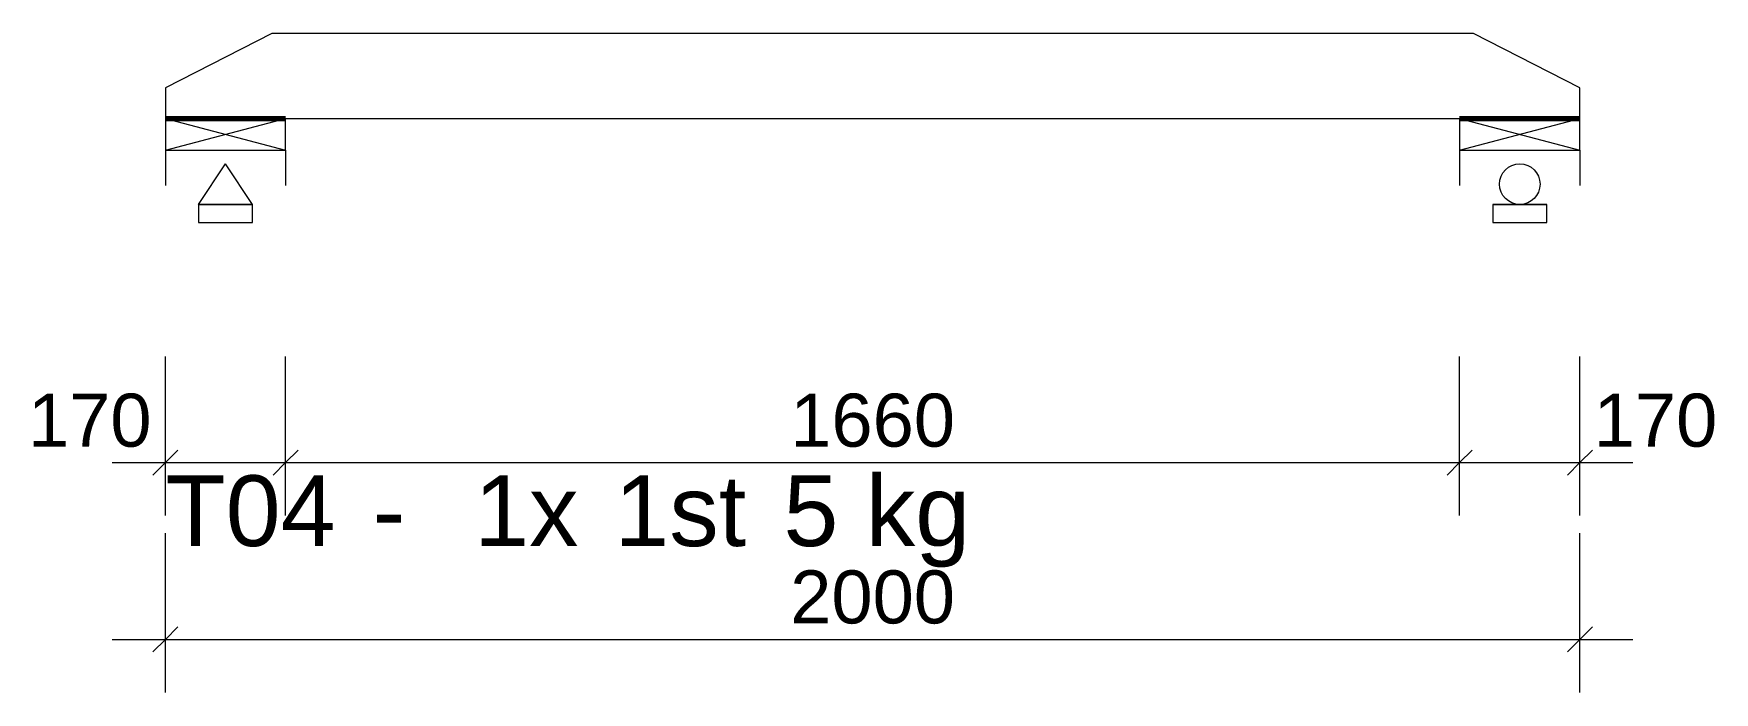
# Model space of a CAD drawing. Extents: x -436 to 1940, y -812 to 120.
import ezdxf
from ezdxf.enums import TextEntityAlignment as Align

# ---------------------------------------------------------------- set-up
doc = ezdxf.new("R2010")
doc.units = 0
for name, color, linetype in [('Information', 7, 'Continuous'), ('Mått', 7, 'Continuous'), ('Upplag', 7, 'Continuous'), ('Virke', 7, 'Continuous')]:
    doc.layers.add(name, color=color, linetype=linetype)
doc.styles.add('Arial_PMR', font='arial.ttf')

msp = doc.modelspace()

# ---------------------------------------------------------------- linework, layer by layer
at = {"layer": 'Mått', "color": 5, "lineweight": 20}
for p, q in [((-250, -561.7), (-250, -336.7)), ((-80, -561.7), (-80, -336.7)), ((1580, -561.7), (1580, -336.7)), ((1750, -561.7), (1750, -336.7)), ((-250, -486.7), (-232.3, -469)), ((-80, -486.7), (-62.3, -469)), ((-80, -486.7), (-62.3, -469)), ((1580, -486.7), (1597.7, -469)), ((1580, -486.7), (1597.7, -469)), ((1750, -486.7), (1767.7, -469)), ((-250, -486.7), (-267.7, -504.4)), ((-80, -486.7), (-97.7, -504.4)), ((-80, -486.7), (-97.7, -504.4)), ((1580, -486.7), (1562.3, -504.4)), ((1580, -486.7), (1562.3, -504.4)), ((1750, -486.7), (1732.3, -504.4)), ((-250, -811.7), (-250, -586.7)), ((1750, -811.7), (1750, -586.7)), ((-250, -736.7), (-232.3, -719)), ((1750, -736.7), (1767.7, -719)), ((-250, -736.7), (-267.7, -754.4)), ((1750, -736.7), (1732.3, -754.4))]:
    msp.add_line(p, q, dxfattribs=at)
at = {"layer": 'Mått', "color": 5, "lineweight": 0}
for p, q in [((-325, -486.7), (1825, -486.7)), ((-325, -736.7), (1825, -736.7))]:
    msp.add_line(p, q, dxfattribs=at)
at = {"layer": 'Upplag', "color": 0, "lineweight": 0}
for p, q in [((-250, 0), (-250, -45)), ((-80, 0), (-250, 0)), ((-250, 0), (-80, -45)), ((-250, -45), (-80, 0)), ((-80, -45), (-80, 0)), ((1580, 0), (1580, -45)), ((1750, 0), (1580, 0)), ((1580, 0), (1750, -45)), ((1580, -45), (1750, 0)), ((1750, -45), (1750, 0)), ((-250, -45), (-80, -45)), ((-250, -45), (-250, -95)), ((-80, -45), (-80, -95)), ((1580, -45), (1750, -45)), ((1580, -45), (1580, -95)), ((1750, -45), (1750, -95)), ((-203.3, -121.6), (-165, -64.2)), ((-126.7, -121.6), (-165, -64.2)), ((-203.3, -121.6), (-126.7, -121.6)), ((1626.7, -121.6), (1703.3, -121.6))]:
    msp.add_line(p, q, dxfattribs=at)
at = {"layer": 'Upplag', "color": 0, "lineweight": 70}
for p, q in [((-250, 0), (-80, 0)), ((1580, 0), (1750, 0))]:
    msp.add_line(p, q, dxfattribs=at)
at = {"layer": 'Upplag', "color": 254, "lineweight": 0}
for points in [[(-203.3, -147.2), (-126.7, -147.2), (-126.7, -121.6), (-203.3, -121.6)], [(1626.7, -147.2), (1703.3, -147.2), (1703.3, -121.6), (1626.7, -121.6)]]:
    msp.add_lwpolyline(points, close=True, dxfattribs=at)
at = {"layer": 'Upplag', "color": 0, "lineweight": 0}
msp.add_circle((1665, -92.9), 28.7, dxfattribs=at)
at = {"layer": 'Virke', "color": 22, "lineweight": 0}
msp.add_lwpolyline([(1599.6, 120), (-99.6, 120), (-250, 43.4), (-250, 0), (1750, 0), (1750, 43.4)], close=True, dxfattribs=at)

# ---------------------------------------------------------------- texts
at = {"layer": 'Information', "color": 0, "lineweight": 0, "style": 'Arial_PMR'}
for s, p in [('T04', (-250, -504.8)), ('-', (42.8, -504.8))]:
    msp.add_text(s, height=100, dxfattribs=at).set_placement(p, align=Align.TOP_LEFT)
for s, p in [('1x', (334.1, -504.8)), ('1st', (571.2, -504.8)), ('5 kg', (887.9, -504.8))]:
    msp.add_text(s, height=100, dxfattribs=at).set_placement(p, align=Align.TOP_RIGHT)
at = {"layer": 'Mått', "color": 5, "lineweight": 0, "style": 'Arial_PMR'}
for s, p in [('170', (-356.9, -486.7)), ('1660', (750, -486.7)), ('170', (1856.9, -486.7)), ('2000', (750, -736.7))]:
    msp.add_text(s, height=75, dxfattribs=at).set_placement(p, align=Align.BOTTOM_CENTER)

doc.saveas('drawing.dxf')
